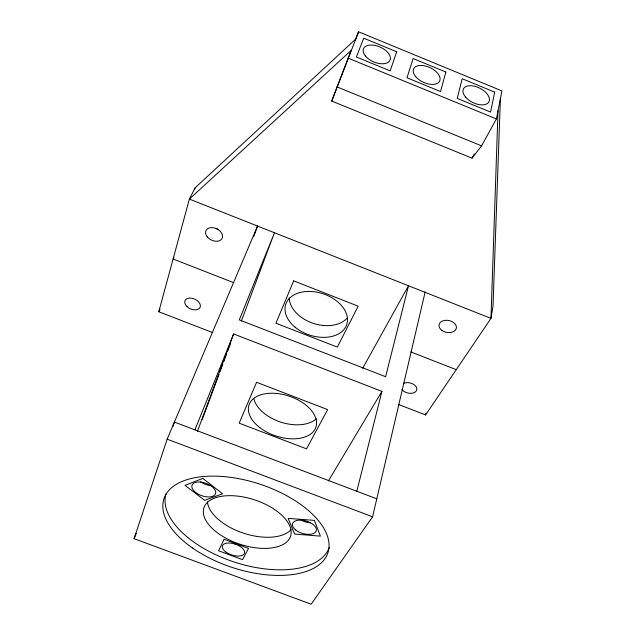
<?xml version="1.0" encoding="UTF-8"?>
<svg xmlns="http://www.w3.org/2000/svg" width="636" height="636" viewBox="0 0 636 636"><rect width="100%" height="100%" fill="white"/><g stroke="black" fill="none" stroke-linecap="round" stroke-linejoin="round"><path stroke-width="0.95" d="M498.012 110.736L490.968 318.382L425.579 414.934L398.2 404.345M500.389 98.731L493.019 305.995L490.968 318.382L189.377 199.092L195.093 187.866L355.635 39.13M496.398 118.924L501.931 90.916L358.561 31.8L331.73 101.084L472.055 158.141L481.571 145.851L496.398 118.924L348.059 58.091M425.579 414.934L425.961 413.09M257.747 225.526L167.165 439.166L134.069 538.668L311.155 604.2L372.585 516.806L425.19 291.789M356.812 491.254L381.926 391.386L233.619 333.956L194.918 429.841M212.48 332.517L158.785 311.751L189.377 199.092L351.128 50.395L331.73 101.084M194.568 189.767L195.093 187.866M172.841 426.764L174.415 422.065L376.79 498.839M253.891 236.322L257.524 226.042M197.422 431.343L233.619 333.956M202.153 419.688L219.007 374.405M220.04 371.631L222.791 364.237M223.824 361.463L226.575 354.069M227.609 351.295L230.701 342.979M241.298 321.132L274.466 232.744L239.303 319.876L385.623 376.703L408.495 285.763L362.687 368.284M355.389 40.092L358.561 31.8M134.069 538.668L136.287 533.35M158.785 311.751L160.026 309.199M173.962 257.278L173.111 259.003L233.372 282.559M472.055 158.141L474.392 153.864M328.335 481.031L381.926 391.386M167.165 439.166L372.585 516.806M410.943 351.962L456.235 369.667M337.024 86.909L481.571 145.851M347.002 318.31A31.784 21.775 18.4 0 1 312.475 323.08A31.784 21.775 18.4 0 1 289.221 297.894M316.259 418.846A34.821 21.131 18.3 0 1 280.667 422.089A34.821 21.131 18.3 0 1 253.764 398.359M403.399 383.413A8.109 5.183 13.2 0 1 415.141 385.543A8.109 5.183 13.2 0 1 413.305 392.961A8.109 5.183 13.2 0 1 401.88 389.534M218.076 229.318A8.856 6.249 25.8 0 1 215.978 228.388M310.376 522.872A12.291 6.511 16.5 0 1 301.146 520.033M211.565 485.729A12.386 6.599 19.9 0 1 200.586 481.794M329.281 547.445A85.939 44.075 18.2 0 1 233.921 561.93A85.939 44.075 18.2 0 1 166.083 493.56M291.121 529.645A45.204 23.548 18.2 0 1 243.381 533.119A45.204 23.548 18.2 0 1 207.447 501.836M236.425 544.352A11.527 5.748 18.3 0 1 234.525 543.74M494.681 92.133L490.571 112.087L457.26 98.413L462.173 78.737L494.681 92.133M445.86 72.019L440.549 91.552L407 77.783L413.122 58.528L445.86 72.019M396.689 51.762L390.17 70.874L356.375 57.002L363.72 38.176L396.689 51.762M293.665 280.858L275.937 323.215L337.342 347.113L358.155 306.178L293.665 280.858M256.578 382.292L239.184 423.178L306.528 448.841L327.659 409.608L256.578 382.292M224.126 539.28L218.585 550.76L242.531 559.656L248.525 548.367L224.126 539.28M202.805 478.407L185.036 485.348L204.697 500.365L222.592 493.759L202.805 478.407M314.383 520.375L288.164 518.38L294.611 534.049L320.393 536.132L314.383 520.375M465.679 97.165A14.326 7.966 26.7 0 0 488.48 102.523A14.326 7.966 26.7 0 0 474.4 86.218A14.326 7.966 26.7 0 0 465.679 97.165M415.737 76.654A14.366 8.022 25.1 0 0 438.92 82.147A14.366 8.022 25.1 0 0 425.301 65.993A14.366 8.022 25.1 0 0 415.737 76.654M365.43 55.984A14.445 8.069 23.4 0 0 389.001 61.628A14.445 8.069 23.4 0 0 375.852 45.633A14.445 8.069 23.4 0 0 365.43 55.984M295.025 327.135A32.142 21.719 18.4 0 0 346.747 324.583A32.142 21.719 18.4 0 0 307.005 291.471A32.142 21.719 18.4 0 0 295.025 327.135M259.885 427.662A35.258 21.004 18.3 0 0 315.901 427.217A35.258 21.004 18.3 0 0 271.612 393.231A35.258 21.004 18.3 0 0 259.885 427.662M441.877 330.37A8.801 6.042 11.2 0 0 456.235 328.589A8.801 6.042 11.2 0 0 445.049 320.353A8.801 6.042 11.2 0 0 441.877 330.37M186.897 306.504A8.268 5.327 24.1 0 0 200.094 307.371A8.268 5.327 24.1 0 0 190.673 298.093A8.268 5.327 24.1 0 0 186.897 306.504M207.193 236.799A8.96 6.241 25.6 0 0 221.869 238.818A8.96 6.241 25.6 0 0 213.14 227.712A8.96 6.241 25.6 0 0 207.193 236.799M295.581 529.923A12.402 6.463 16.5 0 0 315.885 531.624A12.402 6.463 16.5 0 0 301.687 520.184A12.402 6.463 16.5 0 0 295.581 529.923M195.673 492.463A12.497 6.551 19.8 0 0 215.453 493.926A12.497 6.551 19.8 0 0 200.205 482.048A12.497 6.551 19.8 0 0 195.673 492.463M218.418 533.54A45.609 23.357 18.2 0 0 290.35 536.848A45.609 23.357 18.2 0 0 232.903 495.73A45.609 23.357 18.2 0 0 218.418 533.54M192.326 547.89A86.329 43.892 18.2 0 0 327.763 553.256A86.329 43.892 18.2 0 0 217.687 476.213A86.329 43.892 18.2 0 0 192.326 547.89M225.685 551.889A11.631 5.692 18.3 0 0 244.296 553.614A11.631 5.692 18.3 0 0 230.343 543.08A11.631 5.692 18.3 0 0 225.685 551.889"/></g></svg>
